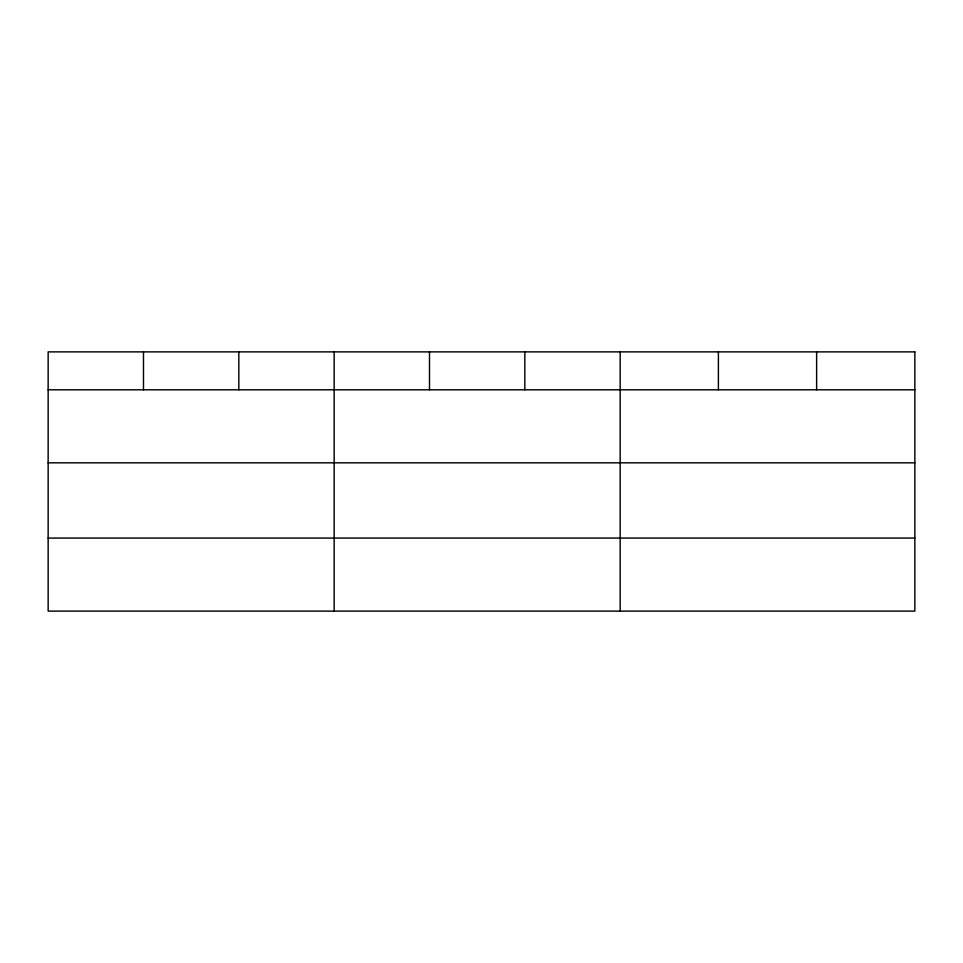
<?xml version="1.0" encoding="UTF-8"?>
<svg xmlns="http://www.w3.org/2000/svg" width="963" height="963" viewBox="0 0 963 963"><rect width="100%" height="100%" fill="white"/><g stroke="black" fill="none" stroke-linecap="round" stroke-linejoin="round"><path stroke-width="1.44" d="M48.15 389.798L914.85 389.798M48.15 462.83L914.85 462.83M48.15 538.076L914.85 538.076M816.624 351.88L816.624 389.798M718.398 351.88L718.398 389.798M620.172 351.88L620.172 611.12M524.835 351.88L524.835 389.798M429.498 351.88L429.498 389.798M334.161 351.88L334.161 611.12M238.824 351.88L238.824 389.798M143.487 351.88L143.487 389.798M914.85 351.88L48.15 351.88L48.15 611.12L914.85 611.12L914.85 351.88"/></g></svg>
